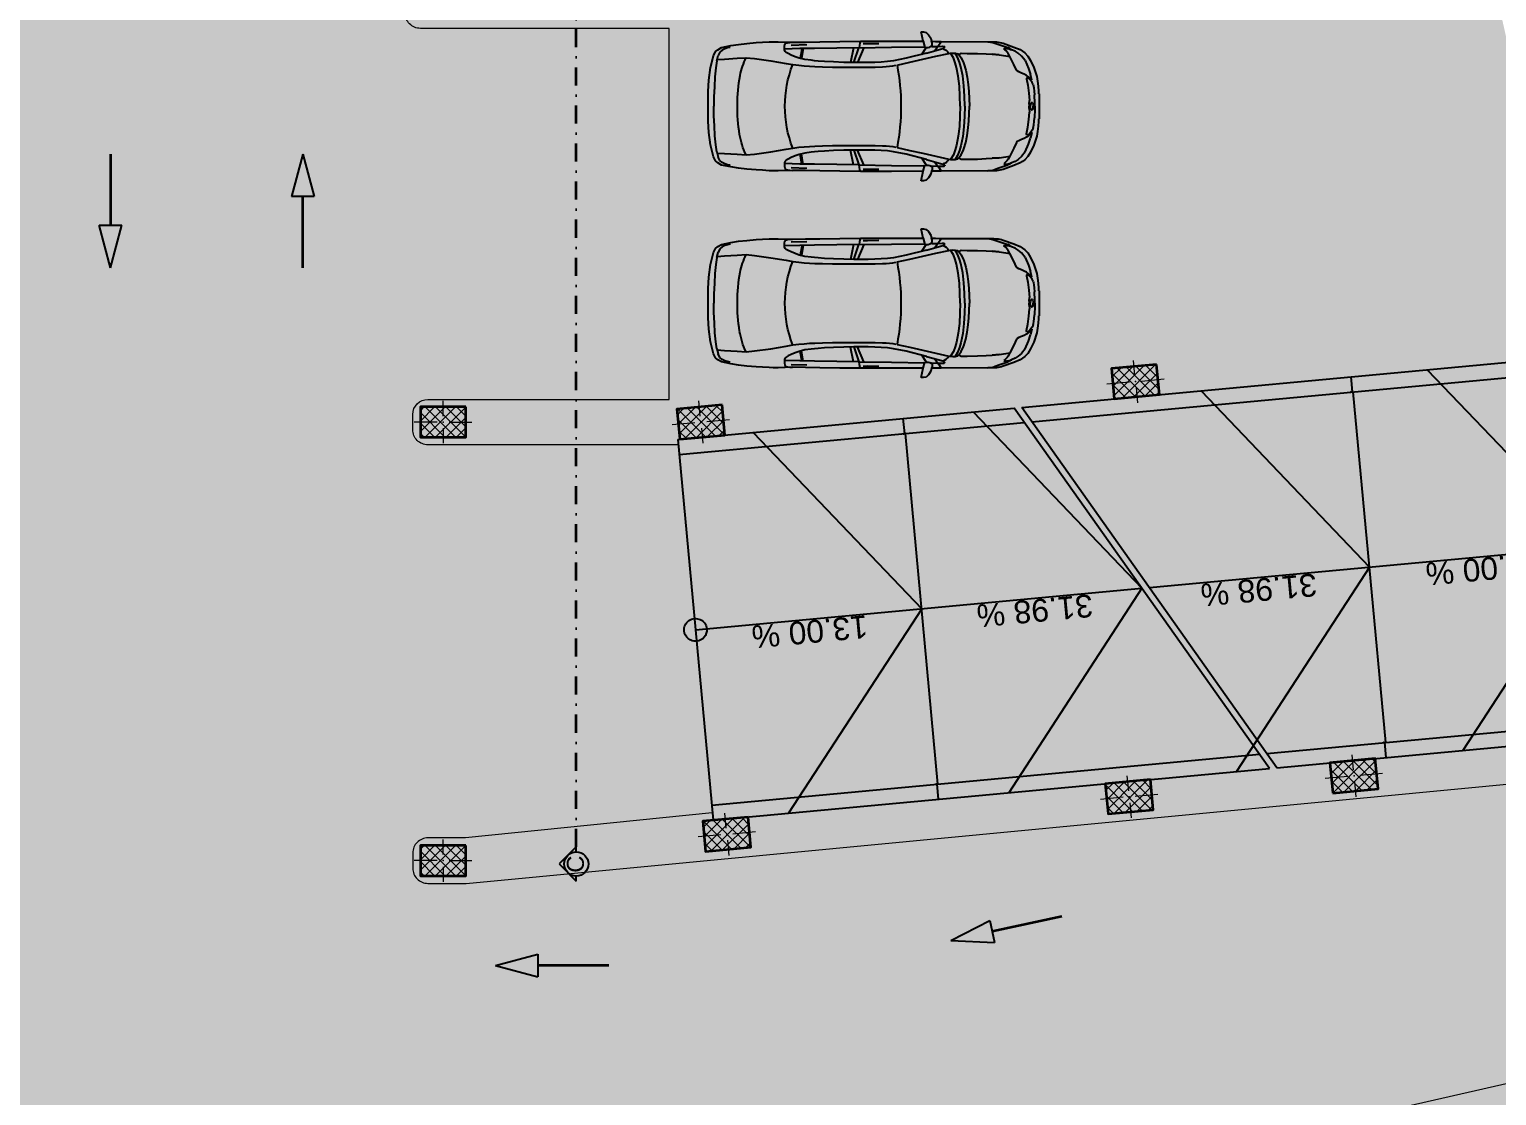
# Model space of a CAD drawing. Header units: millimetres. Extents: x -38220 to 93650, y -79022 to 35214.
# Drawn here: x 32836 to 52215, y -33644 to -19564 of the extents above; entities that cross this region are included whole.
import ezdxf
from ezdxf.enums import TextEntityAlignment as Align

# ---------------------------------------------------------------- set-up
doc = ezdxf.new("R2010")
doc.units = ezdxf.units.MM
doc.header["$MEASUREMENT"] = 0
doc.linetypes.add('Dot & Dashed', pattern=[502.708322, 238.125, -132.291667, 0, -132.291655])
for name, color, linetype, lineweight, true_color in [('2D Drafting - General_Pen_No__102', 7, 'Continuous', 13, 0xcccccc), ('A - Prerjet_Pen_No__48', 7, 'Continuous', 25, 0xa80f02), ('A - Prerjet_Pen_No__8', 7, 'Continuous', 35, 0xa80f02), ('A -Polyline_Pen_No__178', 7, 'Continuous', 15, 0xbda888), ('A -Polyline_Pen_No__48', 7, 'Continuous', 25, 0xa80f02), ('A -Polyline_Pen_No__8', 7, 'Continuous', 35, 0xa80f02)]:
    doc.layers.add(name, color=color, linetype=linetype, lineweight=lineweight, true_color=true_color)
for name, color, linetype in [('A - Prerjet', 7, 'Continuous'), ('A - Shtyllat', 7, 'Continuous'), ('A -Polyline', 7, 'Continuous')]:
    doc.layers.add(name, color=color, linetype=linetype)
for name, color, linetype, lineweight in [('A - Rampa_Pen_No__42', 8, 'Continuous', 25), ('A - Shtyllat_Pen_No__1', 7, 'Continuous', 13), ('A - Shtyllat_Pen_No__7', 7, 'Continuous', 35), ('Interior - Furniture _Pen_No__42', 8, 'Continuous', 25)]:
    doc.layers.add(name, color=color, linetype=linetype, lineweight=lineweight)
doc.styles.add('GENERATED_STYLE_2', font='')
doc.styles.get('GENERATED_STYLE_2').set_extended_font_data('Arial')
pattern_1 = [(45, (0, 0), (-68.94291, 68.94291), []), (135, (0, 0), (68.94291, 68.94291), [])]

# ---------------------------------------------------------------- blocks, each defined once
blk = doc.blocks.new('Column_101', base_point=(41705, -24750))
at = {"layer": 'A - Shtyllat', "linetype": 'Continuous', "lineweight": 0, "true_color": 0x000000}
h = blk.add_hatch(dxfattribs=at)
h.set_pattern_fill('Concrete_Block', color=18, style=0, pattern_type=2)
h.set_pattern_definition(pattern_1)
h.paths.add_polyline_path([(41985, -24523), (41388, -24579), (41425, -24977), (42022, -24921)])
at = {"layer": 'A - Shtyllat_Pen_No__1', "color": 7, "linetype": 'Continuous', "lineweight": 13}
for p, q in [((41697, -24670), (41679, -24471)), ((41625, -24758), (41327, -24785)), ((41785, -24743), (42083, -24715)), ((41712, -24830), (41731, -25029))]:
    blk.add_line(p, q, dxfattribs=at)
blk.add_point((41705, -24750), dxfattribs=at)
at = {"layer": 'A - Shtyllat_Pen_No__7', "color": 7, "linetype": 'Continuous', "lineweight": 35, "flags": 128}
blk.add_lwpolyline([(41985, -24523), (41388, -24579), (41425, -24977), (42022, -24921)], close=True, dxfattribs=at)
blk = doc.blocks.new('Column_102', base_point=(47444, -24216))
at = {"layer": 'A - Shtyllat', "linetype": 'Continuous', "lineweight": 0, "true_color": 0x000000}
h = blk.add_hatch(dxfattribs=at)
h.set_pattern_fill('Concrete_Block', color=18, style=0, pattern_type=2)
h.set_pattern_definition(pattern_1)
h.paths.add_polyline_path([(47724, -23989), (47127, -24044), (47164, -24443), (47761, -24387)])
at = {"layer": 'A - Shtyllat_Pen_No__1', "color": 7, "linetype": 'Continuous', "lineweight": 13}
for p, q in [((47437, -24136), (47418, -23937)), ((47365, -24223), (47066, -24251)), ((47524, -24208), (47823, -24181)), ((47452, -24295), (47470, -24495))]:
    blk.add_line(p, q, dxfattribs=at)
blk.add_point((47444, -24216), dxfattribs=at)
at = {"layer": 'A - Shtyllat_Pen_No__7', "color": 7, "linetype": 'Continuous', "lineweight": 35, "flags": 128}
blk.add_lwpolyline([(47724, -23989), (47127, -24044), (47164, -24443), (47761, -24387)], close=True, dxfattribs=at)
blk = doc.blocks.new('Column_103', base_point=(47363, -29698))
at = {"layer": 'A - Shtyllat', "linetype": 'Continuous', "lineweight": 0, "true_color": 0x000000}
h = blk.add_hatch(dxfattribs=at)
h.set_pattern_fill('Concrete_Block', color=18, style=0, pattern_type=2)
h.set_pattern_definition(pattern_1)
h.paths.add_polyline_path([(47643, -29471), (47045, -29526), (47082, -29924), (47680, -29869)])
at = {"layer": 'A - Shtyllat_Pen_No__1', "color": 7, "linetype": 'Continuous', "lineweight": 13}
for p, q in [((47355, -29618), (47337, -29419)), ((47283, -29705), (46984, -29733)), ((47370, -29777), (47389, -29976)), ((47442, -29690), (47741, -29662))]:
    blk.add_line(p, q, dxfattribs=at)
blk.add_point((47363, -29698), dxfattribs=at)
at = {"layer": 'A - Shtyllat_Pen_No__7', "color": 7, "linetype": 'Continuous', "lineweight": 35, "flags": 128}
blk.add_lwpolyline([(47643, -29471), (47045, -29526), (47082, -29924), (47680, -29869)], close=True, dxfattribs=at)
blk = doc.blocks.new('Column_106', base_point=(38300, -24750))
at = {"layer": 'A - Shtyllat', "linetype": 'Continuous', "lineweight": 0, "true_color": 0x000000}
h = blk.add_hatch(dxfattribs=at)
h.set_pattern_fill('Concrete_Block', color=18, style=0, pattern_type=2)
h.set_pattern_definition(pattern_1)
h.paths.add_polyline_path([(38600, -24550), (38000, -24550), (38000, -24950), (38600, -24950)])
at = {"layer": 'A - Shtyllat_Pen_No__1', "color": 7, "linetype": 'Continuous', "lineweight": 13}
for p, q in [((38300, -24670), (38300, -24470)), ((38220, -24750), (37920, -24750)), ((38380, -24750), (38680, -24750)), ((38300, -24830), (38300, -25030))]:
    blk.add_line(p, q, dxfattribs=at)
blk.add_point((38300, -24750), dxfattribs=at)
at = {"layer": 'A - Shtyllat_Pen_No__7', "color": 7, "linetype": 'Continuous', "lineweight": 35, "flags": 128}
blk.add_lwpolyline([(38600, -24550), (38000, -24550), (38000, -24950), (38600, -24950)], close=True, dxfattribs=at)
blk = doc.blocks.new('Column_112', base_point=(38300, -30541))
at = {"layer": 'A - Shtyllat', "linetype": 'Continuous', "lineweight": 0, "true_color": 0x000000}
h = blk.add_hatch(dxfattribs=at)
h.set_pattern_fill('Concrete_Block', color=18, style=0, pattern_type=2)
h.set_pattern_definition(pattern_1)
h.paths.add_polyline_path([(38600, -30341), (38000, -30341), (38000, -30741), (38600, -30741)])
at = {"layer": 'A - Shtyllat_Pen_No__1', "color": 7, "linetype": 'Continuous', "lineweight": 13}
for p, q in [((38300, -30461), (38300, -30261)), ((38220, -30541), (37920, -30541)), ((38380, -30541), (38680, -30541)), ((38300, -30621), (38300, -30821))]:
    blk.add_line(p, q, dxfattribs=at)
blk.add_point((38300, -30541), dxfattribs=at)
at = {"layer": 'A - Shtyllat_Pen_No__7', "color": 7, "linetype": 'Continuous', "lineweight": 35, "flags": 128}
blk.add_lwpolyline([(38600, -30341), (38000, -30341), (38000, -30741), (38600, -30741)], close=True, dxfattribs=at)
blk = doc.blocks.new('Column_140', base_point=(50331, -29421))
at = {"layer": 'A - Shtyllat', "linetype": 'Continuous', "lineweight": 0, "true_color": 0x000000}
h = blk.add_hatch(dxfattribs=at)
h.set_pattern_fill('Concrete_Block', color=18, style=0, pattern_type=2)
h.set_pattern_definition(pattern_1)
h.paths.add_polyline_path([(50050, -29648), (50648, -29593), (50611, -29194), (50013, -29250)])
at = {"layer": 'A - Shtyllat_Pen_No__1', "color": 7, "linetype": 'Continuous', "lineweight": 13}
for p, q in [((50323, -29342), (50305, -29142)), ((50251, -29429), (49952, -29456)), ((50410, -29414), (50709, -29386)), ((50338, -29501), (50357, -29700))]:
    blk.add_line(p, q, dxfattribs=at)
blk.add_point((50331, -29421), dxfattribs=at)
at = {"layer": 'A - Shtyllat_Pen_No__7', "color": 7, "linetype": 'Continuous', "lineweight": 35, "flags": 128}
blk.add_lwpolyline([(50050, -29648), (50648, -29593), (50611, -29194), (50013, -29250)], close=True, dxfattribs=at)
blk = doc.blocks.new('Column_185', base_point=(42048, -30192))
at = {"layer": 'A - Shtyllat', "linetype": 'Continuous', "lineweight": 0, "true_color": 0x000000}
h = blk.add_hatch(dxfattribs=at)
h.set_pattern_fill('Concrete_Block', color=18, style=0, pattern_type=2)
h.set_pattern_definition(pattern_1)
h.paths.add_polyline_path([(42329, -29965), (41731, -30021), (41768, -30419), (42366, -30364)])
at = {"layer": 'A - Shtyllat_Pen_No__1', "color": 7, "linetype": 'Continuous', "lineweight": 13}
for p, q in [((42041, -30113), (42023, -29913)), ((41969, -30200), (41670, -30228)), ((42128, -30185), (42427, -30157)), ((42056, -30272), (42074, -30471))]:
    blk.add_line(p, q, dxfattribs=at)
blk.add_point((42048, -30192), dxfattribs=at)
at = {"layer": 'A - Shtyllat_Pen_No__7', "color": 7, "linetype": 'Continuous', "lineweight": 35, "flags": 128}
blk.add_lwpolyline([(42329, -29965), (41731, -30021), (41768, -30419), (42366, -30364)], close=True, dxfattribs=at)
blk = doc.blocks.new('Straight Ramp 22')
at = {"layer": 'A - Rampa_Pen_No__42', "color": 8, "linetype": 'Continuous', "lineweight": 25}
for p, q in [((0, -2525), (0, 2525)), ((0, 2525), (7378, 2525)), ((3000, 0), (1000, 2525)), ((2987, 2525), (2987, 2325)), ((5920, 0), (3920, 2525)), ((7378, 2525), (4462, -2525)), ((7478, 2525), (4562, -2525)), ((8941, 0), (6941, 2525)), ((7478, 2525), (11941, 2525)), ((8928, 2525), (8928, 2325)), ((11941, 0), (9941, 2525)), ((11941, -2525), (11941, 2525)), ((0, 2325), (7263, 2325)), ((0, 2325), (7263, 2325)), ((3000, 2325), (3000, -2325)), ((7363, 2325), (11941, 2325)), ((7363, 2325), (11941, 2325)), ((8941, 2325), (8941, -2325)), ((0, 0), (5920, 0)), ((1000, -2525), (3000, 0)), ((3920, -2525), (5920, 0)), ((6020, 0), (11941, 0)), ((6941, -2525), (8941, 0)), ((9941, -2525), (11941, 0)), ((0, -2325), (4578, -2325)), ((0, -2325), (4578, -2325)), ((2987, -2525), (2987, -2325)), ((4678, -2325), (11941, -2325)), ((4678, -2325), (11941, -2325)), ((8928, -2525), (8928, -2325)), ((0, -2525), (4462, -2525)), ((4562, -2525), (11941, -2525))]:
    blk.add_line(p, q, dxfattribs=at)
for start, end in [(0, 180), (180, 0)]:
    blk.add_arc((0, 0), 150, start, end, dxfattribs=at)
for p in [(2974, 2325), (8915, 2325), (2974, -2325), (8915, -2325)]:
    blk.add_point(p, dxfattribs=at)
at = {"layer": 'A - Rampa_Pen_No__42', "color": 8, "linetype": 'Continuous', "lineweight": 25, "style": 'GENERATED_STYLE_2'}
for tag, p in [('iCalculationMethod_0', (1500, 188)), ('percentage_0', (4485, 188)), ('percentage_1', (7456, 188)), ('iCalculationMethod_1', (10441, 188))]:
    blk.add_attdef(tag, text='', height=300, dxfattribs=at).set_placement(p, align=Align.MIDDLE_CENTER)
blk = doc.blocks.new('Car 05 22')
at = {"layer": 'Interior - Furniture _Pen_No__42', "color": 8, "linetype": 'Continuous', "lineweight": 25}
for p, q in [((1961, 983), (1929, 983)), ((1929, 983), (1958, 858)), ((1997, 975), (1961, 983)), ((2027, 945), (1997, 975)), ((-706, 776), (-758, 747)), ((-585, 801), (-706, 776)), ((-595, 778), (-627, 772)), ((-483, 817), (-585, 801)), ((-372, 830), (-483, 817)), ((-252, 841), (-372, 830)), ((-168, 845), (-252, 841)), ((-78, 851), (-168, 845)), ((-24, 852), (-78, 851)), ((40, 852), (-24, 852)), ((231, 846), (40, 852)), ((125, 791), (129, 820)), ((126, 744), (125, 791)), ((129, 820), (139, 832)), ((139, 832), (165, 840)), ((165, 840), (195, 844)), ((195, 844), (231, 846)), ((211, 809), (418, 816)), ((400, 848), (231, 846)), ((591, 852), (400, 848)), ((857, 856), (591, 852)), ((1130, 859), (857, 856)), ((1115, 809), (1109, 774)), ((1109, 774), (1538, 780)), ((1120, 833), (1115, 809)), ((1121, 838), (1120, 836)), ((1120, 836), (1120, 833)), ((1130, 859), (1121, 838)), ((1536, 860), (1130, 859)), ((1163, 830), (1220, 829)), ((1220, 829), (1370, 831)), ((1958, 858), (1536, 860)), ((1538, 780), (1975, 786)), ((1939, 686), (1996, 777)), ((1958, 858), (1977, 777)), ((1977, 777), (2020, 777)), ((2020, 777), (2044, 783)), ((2055, 898), (2027, 945)), ((2044, 783), (2063, 792)), ((2068, 858), (2055, 898)), ((2063, 792), (2070, 800)), ((2069, 788), (2065, 794)), ((2120, 857), (2068, 858)), ((2075, 836), (2068, 858)), ((2069, 788), (2148, 790)), ((2070, 800), (2075, 809)), ((2075, 809), (2075, 836)), ((2107, 732), (2148, 790)), ((2193, 856), (2120, 857)), ((2148, 790), (2167, 814)), ((2148, 790), (2206, 792)), ((2167, 814), (2182, 834)), ((2182, 834), (2193, 856)), ((2808, 853), (2193, 856)), ((2206, 792), (2227, 791)), ((2227, 791), (2233, 790)), ((2233, 790), (2238, 787)), ((2238, 777), (2234, 774)), ((2241, 784), (2238, 787)), ((2238, 777), (2241, 781)), ((2241, 781), (2241, 784)), ((2856, 853), (2808, 853)), ((2808, 853), (2877, 843)), ((2891, 853), (2856, 853)), ((2877, 843), (2954, 814)), ((2923, 852), (2891, 853)), ((2904, 833), (2905, 833)), ((2945, 849), (2923, 852)), ((2990, 840), (2945, 849)), ((2954, 814), (3076, 775)), ((3014, 833), (2990, 840)), ((3154, 783), (3014, 833)), ((3236, 748), (3154, 783)), ((-815, 668), (-855, 511)), ((-785, 722), (-815, 668)), ((-758, 747), (-785, 722)), ((-768, 602), (-783, 510)), ((-768, 602), (-751, 670)), ((-764, 617), (-666, 624)), ((-729, 716), (-751, 670)), ((-701, 743), (-729, 716)), ((-665, 761), (-701, 743)), ((-666, 624), (-501, 634)), ((-627, 772), (-665, 761)), ((-501, 634), (-383, 642)), ((-383, 642), (-274, 631)), ((-274, 631), (-56, 601)), ((-56, 601), (146, 567)), ((327, 762), (125, 756)), ((132, 723), (126, 744)), ((147, 711), (132, 723)), ((171, 697), (147, 711)), ((213, 677), (171, 697)), ((266, 655), (213, 677)), ((319, 636), (266, 655)), ((393, 618), (319, 636)), ((522, 765), (327, 762)), ((339, 683), (330, 634)), ((355, 762), (339, 683)), ((357, 683), (347, 629)), ((373, 763), (357, 683)), ((475, 607), (393, 618)), ((521, 602), (475, 607)), ((570, 597), (521, 602)), ((814, 769), (522, 765)), ((653, 591), (570, 597)), ((773, 585), (653, 591)), ((907, 580), (773, 585)), ((1109, 774), (814, 769)), ((1036, 773), (997, 579)), ((1042, 578), (1108, 774)), ((1173, 775), (1090, 578)), ((1403, 584), (1316, 580)), ((1484, 590), (1403, 584)), ((1562, 601), (1484, 590)), ((1730, 634), (1562, 601)), ((1611, 544), (1780, 582)), ((2000, 702), (1730, 634)), ((1780, 582), (1953, 621)), ((1953, 621), (2122, 660)), ((2000, 702), (2214, 763)), ((2122, 660), (2294, 698)), ((2227, 770), (2214, 763)), ((2214, 763), (2238, 752)), ((2234, 774), (2227, 770)), ((2238, 752), (2259, 740)), ((2259, 740), (2269, 731)), ((2269, 731), (2279, 722)), ((2279, 722), (2294, 698)), ((2294, 698), (2317, 701)), ((2294, 698), (2294, 698)), ((2317, 701), (2346, 703)), ((2355, 640), (2317, 701)), ((2346, 703), (2379, 702)), ((2380, 575), (2355, 640)), ((2410, 649), (2379, 702)), ((2379, 702), (2411, 694)), ((2436, 583), (2410, 649)), ((2411, 694), (2411, 694)), ((2429, 682), (2411, 694)), ((2429, 682), (2457, 700)), ((2429, 682), (2429, 682)), ((2429, 682), (2457, 640)), ((2454, 522), (2436, 583)), ((2457, 700), (2535, 698)), ((2457, 640), (2487, 574)), ((2535, 698), (2535, 698)), ((2535, 698), (2673, 696)), ((2673, 696), (2787, 691)), ((2787, 691), (2868, 687)), ((2868, 687), (2960, 679)), ((2960, 679), (2868, 687)), ((2960, 679), (3047, 666)), ((3022, 758), (3024, 762)), ((3024, 754), (3022, 758)), ((3024, 762), (3035, 765)), ((3038, 743), (3024, 754)), ((3035, 765), (3047, 764)), ((3051, 731), (3038, 743)), ((3047, 764), (3061, 763)), ((3047, 666), (3100, 657)), ((3065, 715), (3051, 731)), ((3061, 763), (3090, 757)), ((3077, 698), (3065, 715)), ((3100, 763), (3076, 775)), ((3100, 657), (3077, 698)), ((3090, 757), (3108, 751)), ((3114, 753), (3100, 763)), ((3153, 554), (3100, 657)), ((3108, 751), (3123, 746)), ((3123, 746), (3114, 753)), ((3170, 727), (3123, 746)), ((3212, 701), (3170, 727)), ((3254, 663), (3212, 701)), ((3269, 728), (3236, 748)), ((3302, 603), (3254, 663)), ((3299, 706), (3269, 728)), ((3337, 663), (3299, 706)), ((3302, 603), (3346, 501)), ((3374, 604), (3337, 663)), ((3418, 513), (3374, 604)), ((-855, 511), (-875, 345)), ((-795, 391), (-802, 259)), ((-783, 510), (-795, 391)), ((146, 567), (233, 552)), ((233, 552), (315, 541)), ((315, 541), (384, 535)), ((384, 535), (454, 530)), ((454, 530), (526, 526)), ((526, 526), (628, 522)), ((628, 522), (757, 518)), ((757, 518), (1323, 518)), ((1042, 578), (907, 580)), ((1228, 578), (1042, 578)), ((1316, 580), (1228, 578)), ((1323, 518), (1420, 522)), ((1420, 522), (1467, 524)), ((1467, 524), (1511, 528)), ((1511, 528), (1554, 533)), ((1554, 533), (1597, 541)), ((1597, 541), (1597, 541)), ((2397, 514), (2380, 575)), ((2419, 396), (2397, 514)), ((2434, 266), (2419, 396)), ((2478, 401), (2454, 522)), ((2494, 269), (2478, 401)), ((2487, 574), (2492, 562)), ((2492, 562), (2518, 477)), ((2518, 477), (2538, 384)), ((3190, 476), (3153, 554)), ((3199, 467), (3190, 476)), ((3221, 454), (3199, 467)), ((3256, 439), (3221, 454)), ((3288, 425), (3256, 439)), ((3319, 408), (3288, 425)), ((3353, 384), (3319, 408)), ((3346, 501), (3374, 420)), ((3391, 344), (3374, 420)), ((3457, 393), (3418, 513)), ((3468, 331), (3457, 393)), ((-883, 195), (-885, 0)), ((-875, 345), (-883, 195)), ((-802, 259), (-807, 125)), ((2442, 132), (2434, 266)), ((2503, 133), (2494, 269)), ((2538, 384), (2551, 286)), ((2551, 286), (2560, 194)), ((3325, 377), (3321, 370)), ((3321, 370), (3321, 362)), ((3321, 362), (3338, 277)), ((3328, 380), (3325, 377)), ((3338, 379), (3328, 380)), ((3364, 358), (3338, 379)), ((3338, 277), (3352, 173)), ((3377, 360), (3353, 384)), ((3397, 316), (3364, 358)), ((3391, 344), (3377, 360)), ((3408, 289), (3397, 316)), ((3408, 289), (3414, 267)), ((3414, 267), (3418, 243)), ((3418, 243), (3424, 201)), ((3424, 201), (3428, 152)), ((3474, 264), (3468, 331)), ((3478, 200), (3474, 264)), ((3479, 165), (3478, 200)), ((-885, 0), (-883, -195)), ((-807, 125), (-808, 0)), ((-807, -125), (-808, 0)), ((2444, 0), (2442, 132)), ((2444, 0), (2442, -132)), ((2506, 0), (2503, 133)), ((2560, 194), (2564, 101)), ((2564, 101), (2566, 0)), ((2564, -101), (2566, 0)), ((3352, 173), (3358, 76)), ((3354, 28), (3358, 76)), ((3354, 28), (3354, -1)), ((3354, -28), (3354, 1)), ((3371, 12), (3370, -1)), ((3371, -12), (3370, 1)), ((3372, 24), (3371, 12)), ((3376, 39), (3372, 24)), ((3382, 47), (3376, 39)), ((3386, 48), (3382, 47)), ((3386, 48), (3394, 48)), ((3399, 47), (3394, 48)), ((3404, 39), (3399, 47)), ((3404, 39), (3408, 24)), ((3408, 24), (3410, 8)), ((3410, 8), (3410, 0)), ((3432, 40), (3428, 152)), ((3432, 57), (3432, 57)), ((3432, 0), (3432, 40)), ((3432, 0), (3432, -40)), ((3490, 165), (3479, 165)), ((3490, -165), (3490, 165)), ((-802, -259), (-807, -125)), ((2442, -132), (2434, -266)), ((2503, -133), (2494, -269)), ((2506, 0), (2503, -133)), ((2551, -286), (2560, -194)), ((2560, -194), (2564, -101)), ((3338, -277), (3352, -173)), ((3352, -173), (3358, -76)), ((3354, -28), (3358, -76)), ((3372, -24), (3371, -12)), ((3376, -39), (3372, -24)), ((3382, -47), (3376, -39)), ((3386, -48), (3382, -47)), ((3386, -48), (3394, -48)), ((3399, -47), (3394, -48)), ((3404, -39), (3399, -47)), ((3404, -39), (3408, -24)), ((3408, -24), (3410, -8)), ((3410, -8), (3410, 0)), ((3424, -201), (3428, -152)), ((3432, -40), (3428, -152)), ((3432, -57), (3432, -57)), ((3478, -200), (3479, -165)), ((3479, -165), (3490, -165)), ((-883, -195), (-875, -345)), ((-875, -345), (-855, -511)), ((-795, -391), (-802, -259)), ((2434, -266), (2419, -396)), ((2494, -269), (2478, -401)), ((2518, -477), (2538, -384)), ((2538, -384), (2551, -286)), ((3353, -384), (3319, -408)), ((3321, -362), (3338, -277)), ((3321, -370), (3321, -362)), ((3325, -377), (3321, -370)), ((3328, -380), (3325, -377)), ((3338, -379), (3328, -380)), ((3364, -358), (3338, -379)), ((3377, -360), (3353, -384)), ((3397, -316), (3364, -358)), ((3391, -344), (3374, -420)), ((3391, -344), (3377, -360)), ((3408, -289), (3397, -316)), ((3408, -289), (3414, -267)), ((3414, -267), (3418, -243)), ((3418, -243), (3424, -201)), ((3457, -393), (3468, -331)), ((3468, -331), (3474, -264)), ((3474, -264), (3478, -200)), ((-855, -511), (-815, -668)), ((-783, -510), (-795, -391)), ((-768, -602), (-783, -510)), ((-56, -601), (146, -567)), ((146, -567), (233, -552)), ((233, -552), (315, -541)), ((315, -541), (384, -535)), ((384, -535), (454, -530)), ((454, -530), (526, -526)), ((526, -526), (628, -522)), ((628, -522), (757, -518)), ((757, -518), (1323, -518)), ((907, -580), (773, -585)), ((1042, -578), (907, -580)), ((1036, -773), (997, -579)), ((1042, -578), (1108, -774)), ((1228, -578), (1042, -578)), ((1173, -775), (1090, -578)), ((1316, -580), (1228, -578)), ((1403, -584), (1316, -580)), ((1323, -518), (1420, -522)), ((1420, -522), (1467, -524)), ((1467, -524), (1511, -528)), ((1511, -528), (1554, -533)), ((1554, -533), (1597, -541)), ((1597, -541), (1597, -541)), ((1611, -544), (1780, -582)), ((2380, -575), (2355, -640)), ((2397, -514), (2380, -575)), ((2419, -396), (2397, -514)), ((2454, -522), (2436, -583)), ((2478, -401), (2454, -522)), ((2457, -640), (2487, -574)), ((2487, -574), (2492, -562)), ((2492, -562), (2518, -477)), ((3153, -554), (3100, -657)), ((3190, -476), (3153, -554)), ((3199, -467), (3190, -476)), ((3221, -454), (3199, -467)), ((3256, -439), (3221, -454)), ((3288, -425), (3256, -439)), ((3319, -408), (3288, -425)), ((3302, -603), (3346, -501)), ((3346, -501), (3374, -420)), ((3374, -604), (3418, -513)), ((3418, -513), (3457, -393)), ((-815, -668), (-785, -722)), ((-785, -722), (-758, -747)), ((-768, -602), (-751, -670)), ((-764, -617), (-666, -624)), ((-758, -747), (-706, -776)), ((-729, -716), (-751, -670)), ((-701, -743), (-729, -716)), ((-665, -761), (-701, -743)), ((-666, -624), (-501, -634)), ((-627, -772), (-665, -761)), ((-595, -778), (-627, -772)), ((-501, -634), (-383, -642)), ((-383, -642), (-274, -631)), ((-274, -631), (-56, -601)), ((126, -744), (125, -791)), ((327, -762), (125, -756)), ((132, -723), (126, -744)), ((147, -711), (132, -723)), ((171, -697), (147, -711)), ((213, -677), (171, -697)), ((266, -655), (213, -677)), ((319, -636), (266, -655)), ((393, -618), (319, -636)), ((522, -765), (327, -762)), ((339, -683), (330, -634)), ((355, -762), (339, -683)), ((357, -683), (347, -629)), ((373, -763), (357, -683)), ((475, -607), (393, -618)), ((521, -602), (475, -607)), ((570, -597), (521, -602)), ((814, -769), (522, -765)), ((653, -591), (570, -597)), ((773, -585), (653, -591)), ((1109, -774), (814, -769)), ((1109, -774), (1538, -780)), ((1115, -809), (1109, -774)), ((1484, -590), (1403, -584)), ((1562, -601), (1484, -590)), ((1730, -634), (1562, -601)), ((2000, -702), (1730, -634)), ((1780, -582), (1953, -621)), ((1939, -686), (1996, -777)), ((1953, -621), (2122, -660)), ((2000, -702), (2214, -763)), ((2107, -732), (2148, -790)), ((2122, -660), (2294, -698)), ((2214, -763), (2238, -752)), ((2227, -770), (2214, -763)), ((2234, -774), (2227, -770)), ((2238, -777), (2234, -774)), ((2238, -752), (2259, -740)), ((2259, -740), (2269, -731)), ((2269, -731), (2279, -722)), ((2279, -722), (2294, -698)), ((2294, -698), (2317, -701)), ((2294, -698), (2294, -698)), ((2355, -640), (2317, -701)), ((2317, -701), (2346, -703)), ((2346, -703), (2379, -702)), ((2410, -649), (2379, -702)), ((2379, -702), (2411, -694)), ((2436, -583), (2410, -649)), ((2429, -682), (2411, -694)), ((2411, -694), (2411, -694)), ((2429, -682), (2457, -640)), ((2429, -682), (2429, -682)), ((2429, -682), (2457, -700)), ((2457, -700), (2535, -698)), ((2535, -698), (2673, -696)), ((2535, -698), (2535, -698)), ((2673, -696), (2787, -691)), ((2787, -691), (2868, -687)), ((2868, -687), (2960, -679)), ((2960, -679), (2868, -687)), ((2954, -814), (3076, -775)), ((2960, -679), (3047, -666)), ((3024, -754), (3022, -758)), ((3022, -758), (3024, -762)), ((3038, -743), (3024, -754)), ((3024, -762), (3035, -765)), ((3035, -765), (3047, -764)), ((3051, -731), (3038, -743)), ((3047, -666), (3100, -657)), ((3047, -764), (3061, -763)), ((3065, -715), (3051, -731)), ((3061, -763), (3090, -757)), ((3077, -698), (3065, -715)), ((3100, -763), (3076, -775)), ((3100, -657), (3077, -698)), ((3090, -757), (3108, -751)), ((3114, -753), (3100, -763)), ((3108, -751), (3123, -746)), ((3123, -746), (3114, -753)), ((3170, -727), (3123, -746)), ((3154, -783), (3236, -748)), ((3212, -701), (3170, -727)), ((3254, -663), (3212, -701)), ((3236, -748), (3269, -728)), ((3302, -603), (3254, -663)), ((3269, -728), (3299, -706)), ((3299, -706), (3337, -663)), ((3337, -663), (3374, -604)), ((-706, -776), (-585, -801)), ((-585, -801), (-483, -817)), ((-483, -817), (-372, -830)), ((-372, -830), (-252, -841)), ((-252, -841), (-168, -845)), ((-168, -845), (-78, -851)), ((-78, -851), (-24, -852)), ((-24, -852), (40, -852)), ((40, -852), (231, -846)), ((125, -791), (129, -820)), ((129, -820), (139, -832)), ((139, -832), (165, -840)), ((165, -840), (195, -844)), ((195, -844), (231, -846)), ((211, -809), (418, -816)), ((231, -846), (400, -848)), ((400, -848), (591, -852)), ((591, -852), (857, -856)), ((857, -856), (1130, -859)), ((1120, -833), (1115, -809)), ((1120, -836), (1120, -833)), ((1121, -838), (1120, -836)), ((1130, -859), (1121, -838)), ((1130, -859), (1536, -860)), ((1163, -830), (1220, -829)), ((1220, -829), (1370, -831)), ((1536, -860), (1958, -858)), ((1538, -780), (1975, -786)), ((1958, -858), (1929, -983)), ((1958, -858), (1977, -777)), ((1977, -777), (2020, -777)), ((1997, -975), (2027, -945)), ((2020, -777), (2044, -783)), ((2027, -945), (2055, -898)), ((2044, -783), (2063, -792)), ((2055, -898), (2068, -858)), ((2063, -792), (2070, -800)), ((2069, -788), (2065, -794)), ((2075, -836), (2068, -858)), ((2068, -858), (2120, -857)), ((2069, -788), (2148, -790)), ((2070, -800), (2075, -809)), ((2075, -809), (2075, -836)), ((2120, -857), (2193, -856)), ((2148, -790), (2167, -814)), ((2148, -790), (2206, -792)), ((2167, -814), (2182, -834)), ((2182, -834), (2193, -856)), ((2193, -856), (2808, -853)), ((2206, -792), (2227, -791)), ((2227, -791), (2233, -790)), ((2233, -790), (2238, -787)), ((2238, -777), (2241, -781)), ((2241, -784), (2238, -787)), ((2241, -781), (2241, -784)), ((2808, -853), (2877, -843)), ((2808, -853), (2856, -853)), ((2856, -853), (2891, -853)), ((2877, -843), (2954, -814)), ((2891, -853), (2923, -852)), ((2923, -852), (2945, -849)), ((2945, -849), (2990, -840)), ((2990, -840), (3014, -833)), ((3014, -833), (3154, -783)), ((1929, -983), (1961, -983)), ((1961, -983), (1997, -975))]:
    blk.add_line(p, q, dxfattribs=at)
for centre, radius, start, end in [((493, 218), 973, 154.1545, 170.9117), ((1650, 0), 1520, 158.6992, 201.3008), ((-1245, 0), 2907, 349.2142, 10.7858), ((1856, -2), 2354, 170.8804, 189.9223), ((493, -218), 973, 191.2305, 205.8455)]:
    blk.add_arc(centre, radius, start, end, dxfattribs=at)
blk = doc.blocks.new('Polyline_31', base_point=(33908, -21211))
at = {"layer": 'A -Polyline_Pen_No__48', "linetype": 'Continuous', "lineweight": 25, "true_color": 0xa80f02}
blk.add_hatch(color=14, dxfattribs=at).paths.add_polyline_path([(33908, -22711), (34058, -22151), (33758, -22151)])
at = {"layer": 'A -Polyline_Pen_No__48', "color": 14, "linetype": 'Continuous', "lineweight": 25, "true_color": 0xa80f02}
for p, q in [((33908, -22711), (33758, -22151)), ((33758, -22151), (34058, -22151)), ((33908, -22711), (34058, -22151))]:
    blk.add_line(p, q, dxfattribs=at)
at = {"layer": 'A -Polyline_Pen_No__8', "color": 14, "linetype": 'Continuous', "lineweight": 35, "true_color": 0xa80f02, "flags": 128}
blk.add_lwpolyline([(33908, -21211), (33908, -22151)], dxfattribs=at)
blk = doc.blocks.new('Polyline_32', base_point=(36449, -22711))
at = {"layer": 'A -Polyline_Pen_No__48', "linetype": 'Continuous', "lineweight": 25, "true_color": 0xa80f02}
blk.add_hatch(color=14, dxfattribs=at).paths.add_polyline_path([(36449, -21211), (36299, -21771), (36599, -21771)])
at = {"layer": 'A -Polyline_Pen_No__48', "color": 14, "linetype": 'Continuous', "lineweight": 25, "true_color": 0xa80f02}
for p, q in [((36449, -21211), (36299, -21771)), ((36449, -21211), (36599, -21771)), ((36599, -21771), (36299, -21771))]:
    blk.add_line(p, q, dxfattribs=at)
at = {"layer": 'A -Polyline_Pen_No__8', "color": 14, "linetype": 'Continuous', "lineweight": 35, "true_color": 0xa80f02, "flags": 128}
blk.add_lwpolyline([(36449, -22711), (36449, -21771)], dxfattribs=at)
blk = doc.blocks.new('Polyline_39', base_point=(40491, -31925))
at = {"layer": 'A -Polyline_Pen_No__48', "linetype": 'Continuous', "lineweight": 25, "true_color": 0xa80f02}
blk.add_hatch(color=14, dxfattribs=at).paths.add_polyline_path([(38991, -31925), (39551, -32075), (39551, -31775)])
at = {"layer": 'A -Polyline_Pen_No__48', "color": 14, "linetype": 'Continuous', "lineweight": 25, "true_color": 0xa80f02}
for p, q in [((38991, -31925), (39551, -31775)), ((39551, -31775), (39551, -32075)), ((38991, -31925), (39551, -32075))]:
    blk.add_line(p, q, dxfattribs=at)
at = {"layer": 'A -Polyline_Pen_No__8', "color": 14, "linetype": 'Continuous', "lineweight": 35, "true_color": 0xa80f02, "flags": 128}
blk.add_lwpolyline([(40491, -31925), (39551, -31925)], dxfattribs=at)
blk = doc.blocks.new('Polyline_41', base_point=(46472, -31278))
at = {"layer": 'A -Polyline_Pen_No__48', "linetype": 'Continuous', "lineweight": 25, "true_color": 0xa80f02}
blk.add_hatch(color=14, dxfattribs=at).paths.add_polyline_path([(45006, -31597), (45585, -31624), (45521, -31331)])
at = {"layer": 'A -Polyline_Pen_No__48', "color": 14, "linetype": 'Continuous', "lineweight": 25, "true_color": 0xa80f02}
for p, q in [((45006, -31597), (45521, -31331)), ((45521, -31331), (45585, -31624)), ((45006, -31597), (45585, -31624))]:
    blk.add_line(p, q, dxfattribs=at)
at = {"layer": 'A -Polyline_Pen_No__8', "color": 14, "linetype": 'Continuous', "lineweight": 35, "true_color": 0xa80f02, "flags": 128}
blk.add_lwpolyline([(46472, -31278), (45553, -31478)], dxfattribs=at)
blk = doc.blocks.new('Cutting Plane_3', base_point=(40060, -30585))
at = {"layer": 'A - Prerjet_Pen_No__48', "color": 14, "linetype": 'Continuous', "lineweight": 25, "true_color": 0xa80f02}
for p, q in [((40060, -30360), (39835, -30585)), ((40060, -30426), (40060, -30360)), ((39835, -30585), (40060, -30810)), ((40060, -30810), (40060, -30744))]:
    blk.add_line(p, q, dxfattribs=at)
blk.add_circle((40060, -30585), 159, dxfattribs=at)
at = {"layer": 'A - Prerjet_Pen_No__8', "color": 14, "linetype": 'Dot & Dashed', "lineweight": 35, "true_color": 0xa80f02}
blk.add_line((40060, -30360), (40060, 3640), dxfattribs=at)
at = {"layer": 'A - Prerjet_Pen_No__48', "color": 14, "lineweight": 25, "true_color": 0xa80f02, "insert": (40163, -30474), "char_height": 225, "attachment_point": 9, "rotation": 90, "style": 'GENERATED_STYLE_2'}
blk.add_mtext('\\A1;{\\pqr;\\pt0;\\fArial|b0|i0|c0|p34;C}', dxfattribs=at)

msp = doc.modelspace()

# ---------------------------------------------------------------- hatches: boundary and pattern name
at = {"layer": '2D Drafting - General_Pen_No__102', "linetype": 'Continuous', "lineweight": 0, "true_color": 0x333333}
msp.add_hatch(color=250, dxfattribs=at).paths.add_polyline_path([(27100, -53141), (34367, -53141), (34572, -54048), (58725, -48552), (58577, -47886), (60193, -47573), (56977, -33242), (55470, -33580), (52202, -19051), (27100, -19051)])

# ---------------------------------------------------------------- linework, layer by layer
at = {"layer": 'A -Polyline_Pen_No__178', "color": 43, "linetype": 'Continuous', "lineweight": 15, "true_color": 0xbda888}
for points in [[(41400, -25051), (38100, -25050, -0.414214), (37900, -24850), (37900, -24650, -0.41421), (38100, -24450), (41288, -24450), (41288, -19551), (38000, -19551, -0.414214), (37800, -19351), (37800, -19001)], [(41852, -29910), (38595, -30241), (38100, -30241, 0.414214), (37900, -30441), (37900, -30641, 0.414214), (38100, -30841), (38605, -30841), (54009, -29372)], [(55298, -32816), (42445, -35741), (38228, -35741, 0.414214), (37928, -36041), (37928, -47170, 0.481372), (38295, -47463), (50595, -44664, 0.08031), (53385, -43292, -0.077415), (60886, -40236)]]:
    msp.add_lwpolyline(points, format="xyb", dxfattribs=at)

# ---------------------------------------------------------------- block references
at = {"layer": 'A - Prerjet', "color": 14, "lineweight": 35, "true_color": 0xa80f02}
msp.add_blockref('Cutting Plane_3', (40060, -30585), dxfattribs=at)
at = {"layer": 'A - Rampa_Pen_No__42', "color": 8, "linetype": 'Continuous', "lineweight": 25}
ref = msp.add_blockref('Straight Ramp 22', (41634, -27494), dxfattribs=dict(at, xscale=-0.9999999999999998, zscale=1000, rotation=185.3191829651347))
ref.add_attrib('iCalculationMethod', '13.00 %', dxfattribs={"color": 8, "linetype": 'Continuous', "lineweight": 25, "height": 300, "rotation": 185.3192, "style": 'GENERATED_STYLE_2'}).set_placement((43144, -27519), align=Align.MIDDLE_CENTER)
ref.add_attrib('iCalculationMethod_1', '13.00 %', dxfattribs={"color": 8, "linetype": 'Continuous', "lineweight": 25, "height": 300, "rotation": 185.3192, "style": 'GENERATED_STYLE_2'}).set_placement((52046, -26690), align=Align.MIDDLE_CENTER)
ref.add_attrib('percentage', '31.98 %', dxfattribs={"color": 8, "linetype": 'Continuous', "lineweight": 25, "height": 300, "rotation": 185.3192, "style": 'GENERATED_STYLE_2'}).set_placement((46116, -27242), align=Align.MIDDLE_CENTER)
ref.add_attrib('percentage_1', '31.98 %', dxfattribs={"color": 8, "linetype": 'Continuous', "lineweight": 25, "height": 300, "rotation": 185.3192, "style": 'GENERATED_STYLE_2'}).set_placement((49074, -26967), align=Align.MIDDLE_CENTER)
at = {"layer": 'A - Shtyllat', "color": 7, "lineweight": 35}
for name, p in [('Column_102', (47444, -24216)), ('Column_106', (38300, -24750)), ('Column_101', (41705, -24750)), ('Column_140', (50331, -29421)), ('Column_103', (47363, -29698)), ('Column_185', (42048, -30192)), ('Column_112', (38300, -30541))]:
    msp.add_blockref(name, p, dxfattribs=at)
at = {"layer": 'A -Polyline', "color": 14, "linetype": 'Continuous', "lineweight": 35, "true_color": 0xa80f02}
for name, p in [('Polyline_31', (33908, -21211)), ('Polyline_32', (36449, -22711)), ('Polyline_41', (46472, -31278)), ('Polyline_39', (40491, -31925))]:
    msp.add_blockref(name, p, dxfattribs=at)
at = {"layer": 'Interior - Furniture _Pen_No__42', "color": 8, "linetype": 'Continuous', "lineweight": 25, "xscale": -1, "zscale": 1000, "rotation": 180}
for p in [(42685, -20580), (42685, -23180)]:
    msp.add_blockref('Car 05 22', p, dxfattribs=at)

doc.saveas('drawing.dxf')
